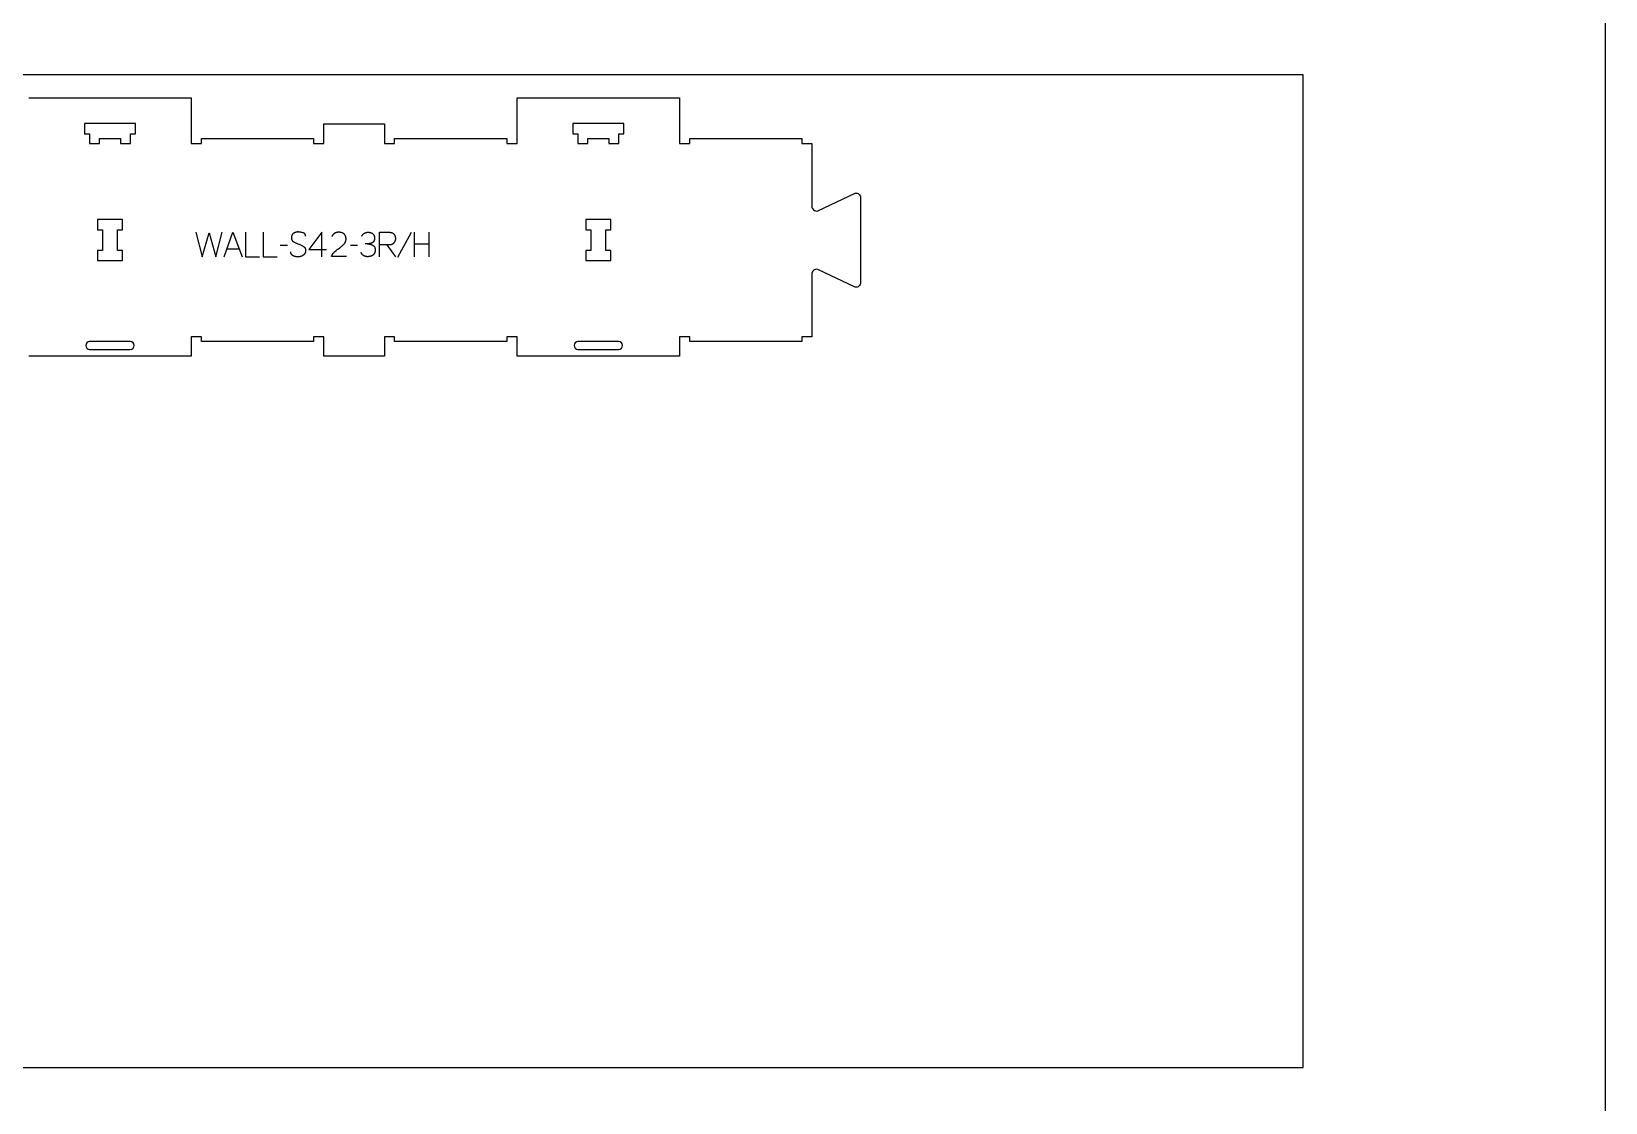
# Model space of a CAD drawing. Extents: x -13885 to -10701, y -36097 to -28504.
# Drawn here: x -12635 to -10701, y -34431 to -33114 of the extents above; entities that cross this region are included whole.
import ezdxf

# ---------------------------------------------------------------- set-up
doc = ezdxf.new("R2010")
doc.units = 0
for name, color, linetype in [('0_SHEET_SPRUCEPLY_2440X122', 1, 'CONTINUOUS'), ('1_ANYTOOL_1MMDEEP_LABELS_S', 2, 'CONTINUOUS'), ('3_ANYTOOL_CUTTHROUGH_INSID', 4, 'CONTINUOUS'), ('4_ANYTOOL_CUTTHROUGH_OUTSI', 5, 'CONTINUOUS'), ('DONOTCUT', 18, 'CONTINUOUS')]:
    doc.layers.add(name, color=color, linetype=linetype)

msp = doc.modelspace()

# ---------------------------------------------------------------- linework, layer by layer
at = {"layer": '0_SHEET_SPRUCEPLY_2440X122'}
msp.add_lwpolyline([(-13513.1, -33167.8), (-13513.1, -34387.8), (-11073.1, -34387.8), (-11073.1, -33167.8)], close=True, dxfattribs=at)
at = {"layer": '1_ANYTOOL_1MMDEEP_LABELS_S'}
for points in [[(-12433.4, -33361.1), (-12425.7, -33391.1), (-12417.2, -33362), (-12408.7, -33391.1), (-12401.2, -33361.1)], [(-12398.7, -33391.1), (-12387.8, -33361.1), (-12376.7, -33391.1)], [(-12372.4, -33361.1), (-12372.4, -33391.1), (-12355.3, -33391.1)], [(-12350.6, -33361.1), (-12350.6, -33391.1), (-12333.5, -33391.1)], [(-12298.6, -33365.7), (-12298.6, -33365.5), (-12298.6, -33365.4), (-12298.7, -33365.3), (-12298.7, -33365.2), (-12298.7, -33365.1), (-12298.7, -33365), (-12298.7, -33364.9), (-12298.7, -33364.8), (-12298.7, -33364.8), (-12298.7, -33364.7), (-12298.8, -33364.6), (-12298.8, -33364.5), (-12298.8, -33364.4), (-12298.8, -33364.3), (-12298.8, -33364.3), (-12298.9, -33364.2), (-12298.9, -33364.1), (-12298.9, -33364), (-12299, -33364), (-12299, -33363.9), (-12299, -33363.8), (-12299.1, -33363.7), (-12299.1, -33363.7), (-12299.1, -33363.6), (-12299.2, -33363.5), (-12299.2, -33363.5), (-12299.3, -33363.4), (-12299.3, -33363.3), (-12299.4, -33363.3), (-12299.4, -33363.2), (-12299.5, -33363.1), (-12299.5, -33363.1), (-12299.6, -33363), (-12299.6, -33363), (-12299.7, -33362.9), (-12299.7, -33362.8), (-12299.8, -33362.8), (-12299.9, -33362.7), (-12299.9, -33362.7), (-12300, -33362.6), (-12300.1, -33362.6), (-12300.1, -33362.5), (-12300.2, -33362.5), (-12300.3, -33362.4), (-12300.3, -33362.4), (-12300.4, -33362.3), (-12300.5, -33362.3), (-12300.6, -33362.2), (-12300.6, -33362.2), (-12300.7, -33362.1), (-12300.8, -33362.1), (-12301, -33362), (-12301.1, -33361.9), (-12301.3, -33361.9), (-12301.5, -33361.8), (-12301.7, -33361.7), (-12301.9, -33361.7), (-12302.7, -33361.4), (-12303.5, -33361.3), (-12304.3, -33361.1), (-12305.1, -33361), (-12305.5, -33360.9), (-12305.8, -33360.9), (-12306.2, -33360.8), (-12306.6, -33360.8), (-12306.9, -33360.8), (-12307.3, -33360.7), (-12307.7, -33360.7), (-12308, -33360.7), (-12308.2, -33360.7), (-12308.4, -33360.7), (-12308.6, -33360.7), (-12308.8, -33360.8), (-12309, -33360.8), (-12309.2, -33360.8), (-12309.4, -33360.8), (-12309.5, -33360.8), (-12309.7, -33360.9), (-12309.9, -33360.9), (-12310.1, -33360.9), (-12310.3, -33361), (-12310.5, -33361), (-12310.6, -33361.1), (-12310.8, -33361.1), (-12311, -33361.2), (-12311.2, -33361.2), (-12311.3, -33361.3), (-12311.5, -33361.4), (-12311.7, -33361.4), (-12311.9, -33361.5), (-12312, -33361.6), (-12312.2, -33361.7), (-12312.4, -33361.7), (-12312.5, -33361.8), (-12312.7, -33361.9), (-12312.8, -33362), (-12313, -33362.1), (-12313.2, -33362.2), (-12313.3, -33362.3), (-12313.5, -33362.4), (-12313.6, -33362.5), (-12313.8, -33362.7), (-12313.9, -33362.8), (-12314.1, -33362.9), (-12314.2, -33363), (-12314.4, -33363.2), (-12314.5, -33363.3), (-12314.6, -33363.4), (-12314.7, -33363.6), (-12314.8, -33363.7), (-12314.9, -33363.8), (-12315.1, -33364), (-12315.2, -33364.1), (-12315.2, -33364.3), (-12315.3, -33364.4), (-12315.4, -33364.6), (-12315.5, -33364.8), (-12315.6, -33364.9), (-12315.6, -33365.1), (-12315.7, -33365.3), (-12315.8, -33365.4), (-12315.8, -33365.6), (-12315.9, -33365.8), (-12315.9, -33366), (-12316, -33366.2), (-12316, -33366.3), (-12316, -33366.5), (-12316.1, -33366.7), (-12316.1, -33366.9), (-12316.1, -33367.1), (-12316.1, -33367.3), (-12316.1, -33367.5), (-12316.1, -33367.8), (-12316.1, -33368), (-12316.1, -33368.2), (-12316.1, -33368.4), (-12316.1, -33368.6), (-12316.1, -33368.8), (-12316, -33369), (-12316, -33369.2), (-12315.9, -33369.4), (-12315.9, -33369.6), (-12315.8, -33369.7), (-12315.8, -33369.9), (-12315.7, -33370.1), (-12315.7, -33370.2), (-12315.7, -33370.3), (-12315.6, -33370.3), (-12315.6, -33370.4), (-12315.5, -33370.5), (-12315.5, -33370.6), (-12315.5, -33370.7), (-12315.4, -33370.8), (-12315.4, -33370.8), (-12315.3, -33370.9), (-12315.3, -33371), (-12315.2, -33371.1), (-12315.2, -33371.1), (-12315.1, -33371.2), (-12315.1, -33371.3), (-12315, -33371.4), (-12315, -33371.4), (-12314.9, -33371.5), (-12314.8, -33371.6), (-12314.8, -33371.6), (-12314.7, -33371.7), (-12314.7, -33371.8), (-12314.6, -33371.8), (-12314.5, -33371.9), (-12314.4, -33372), (-12314.3, -33372.1), (-12314.1, -33372.3), (-12314, -33372.4), (-12313.8, -33372.5), (-12313.6, -33372.6), (-12313.5, -33372.7), (-12313.3, -33372.8), (-12312.6, -33373.2), (-12311.8, -33373.6), (-12311.1, -33373.9), (-12310.3, -33374.3), (-12309.6, -33374.6), (-12308.8, -33375), (-12308, -33375.3), (-12307.1, -33375.6), (-12306.3, -33375.9), (-12305.5, -33376.3), (-12304.7, -33376.6), (-12303.9, -33377), (-12303.2, -33377.3), (-12302.5, -33377.7), (-12301.8, -33378.1), (-12301.1, -33378.6), (-12300.9, -33378.7), (-12300.8, -33378.8), (-12300.6, -33378.9), (-12300.5, -33379), (-12300.5, -33379), (-12300.4, -33379.1), (-12300.3, -33379.1), (-12300.2, -33379.2), (-12300.2, -33379.3), (-12300.1, -33379.3), (-12300, -33379.4), (-12300, -33379.5), (-12299.9, -33379.5), (-12299.9, -33379.6), (-12299.8, -33379.7), (-12299.7, -33379.7), (-12299.7, -33379.8), (-12299.6, -33379.9), (-12299.6, -33380), (-12299.5, -33380), (-12299.5, -33380.1), (-12299.4, -33380.2), (-12299.4, -33380.3), (-12299.3, -33380.4), (-12299.3, -33380.4), (-12299.3, -33380.5), (-12299.2, -33380.6), (-12299.2, -33380.7), (-12299.1, -33380.8), (-12299.1, -33380.9), (-12299.1, -33380.9), (-12299, -33381), (-12299, -33381.1), (-12299, -33381.2), (-12298.9, -33381.3), (-12298.9, -33381.4), (-12298.9, -33381.5), (-12298.8, -33381.7), (-12298.8, -33381.9), (-12298.7, -33382.1), (-12298.7, -33382.3), (-12298.7, -33382.5), (-12298.7, -33382.7), (-12298.7, -33382.9), (-12298.7, -33383.1), (-12298.7, -33383.3), (-12298.7, -33383.5), (-12298.7, -33383.8), (-12298.7, -33384), (-12298.7, -33384.2), (-12298.7, -33384.5), (-12298.8, -33384.7), (-12298.8, -33384.9), (-12298.8, -33385.1), (-12298.9, -33385.3), (-12298.9, -33385.5), (-12299, -33385.7), (-12299.1, -33385.9), (-12299.1, -33386.1), (-12299.2, -33386.3), (-12299.3, -33386.5), (-12299.3, -33386.7), (-12299.4, -33386.9), (-12299.5, -33387.1), (-12299.6, -33387.2), (-12299.7, -33387.4), (-12299.8, -33387.6), (-12299.9, -33387.7), (-12300.1, -33387.9), (-12300.2, -33388.1), (-12300.3, -33388.2), (-12300.4, -33388.4), (-12300.6, -33388.5), (-12300.7, -33388.7), (-12300.9, -33388.8), (-12301, -33388.9), (-12301.2, -33389.1), (-12301.3, -33389.2), (-12301.5, -33389.3), (-12301.7, -33389.4), (-12301.9, -33389.5), (-12302.2, -33389.8), (-12302.6, -33390), (-12302.9, -33390.2), (-12303.3, -33390.3), (-12303.7, -33390.5), (-12304.1, -33390.7), (-12304.3, -33390.7), (-12304.5, -33390.8), (-12304.6, -33390.9), (-12304.8, -33390.9), (-12305, -33391), (-12305.2, -33391), (-12305.4, -33391.1), (-12305.6, -33391.1), (-12305.8, -33391.2), (-12306, -33391.2), (-12306.2, -33391.2), (-12306.4, -33391.3), (-12306.6, -33391.3), (-12306.8, -33391.3), (-12307.2, -33391.4), (-12307.6, -33391.4), (-12308, -33391.4), (-12308.5, -33391.4), (-12308.9, -33391.4), (-12309.3, -33391.4), (-12309.7, -33391.3), (-12310.1, -33391.3), (-12310.5, -33391.2), (-12310.8, -33391.1), (-12311.2, -33391), (-12311.6, -33390.9), (-12312, -33390.8), (-12312.3, -33390.7), (-12312.7, -33390.6), (-12313.1, -33390.4), (-12313.4, -33390.2), (-12313.8, -33390.1), (-12314.1, -33389.9), (-12314.3, -33389.8), (-12314.4, -33389.7), (-12314.6, -33389.6), (-12314.8, -33389.4), (-12314.9, -33389.3), (-12315, -33389.2), (-12315.2, -33389.1), (-12315.3, -33389), (-12315.4, -33388.9), (-12315.6, -33388.7), (-12315.7, -33388.6), (-12315.8, -33388.5), (-12315.8, -33388.4), (-12315.9, -33388.3), (-12315.9, -33388.3), (-12316, -33388.2), (-12316, -33388.1), (-12316.1, -33388), (-12316.1, -33388), (-12316.2, -33387.9), (-12316.2, -33387.8), (-12316.2, -33387.8), (-12316.3, -33387.7), (-12316.3, -33387.6), (-12316.4, -33387.5), (-12316.4, -33387.5), (-12316.4, -33387.4), (-12316.5, -33387.3), (-12316.5, -33387.2), (-12316.5, -33387.1), (-12316.6, -33387.1), (-12316.6, -33387), (-12316.6, -33386.8), (-12316.7, -33386.6), (-12316.7, -33386.5), (-12316.8, -33386.3), (-12316.8, -33386.1), (-12316.8, -33385.9), (-12316.8, -33385.8), (-12316.8, -33385.6), (-12316.8, -33385.4), (-12316.9, -33385.2)], [(-12278.6, -33391.1), (-12278.6, -33361), (-12294.6, -33382.4)], [(-12248.4, -33391), (-12266.7, -33391), (-12266.6, -33390.5), (-12266.5, -33390.3), (-12266.4, -33390.1), (-12266.3, -33389.9), (-12266.2, -33389.6), (-12266.1, -33389.4), (-12266, -33389.2), (-12265.9, -33389), (-12265.8, -33388.8), (-12265.7, -33388.6), (-12265.6, -33388.4), (-12265.5, -33388.2), (-12265.4, -33388), (-12265.3, -33387.8), (-12265.1, -33387.6), (-12265, -33387.4), (-12264.9, -33387.2), (-12264.7, -33387), (-12264.6, -33386.9), (-12264.5, -33386.7), (-12264.3, -33386.5), (-12264.2, -33386.3), (-12264, -33386.1), (-12263.9, -33386), (-12263.7, -33385.8), (-12263.5, -33385.6), (-12263.4, -33385.5), (-12263.2, -33385.3), (-12263, -33385.1), (-12262.7, -33384.8), (-12261.2, -33383.6), (-12259.7, -33382.4), (-12258.2, -33381.3), (-12256.7, -33380.1), (-12255.9, -33379.6), (-12255.2, -33379), (-12254.5, -33378.4), (-12253.8, -33377.8), (-12253.1, -33377.3), (-12252.5, -33376.6), (-12251.8, -33376), (-12251.2, -33375.4), (-12251.1, -33375.3), (-12251, -33375.1), (-12250.8, -33374.9), (-12250.7, -33374.8), (-12250.6, -33374.6), (-12250.4, -33374.5), (-12250.3, -33374.3), (-12250.2, -33374.1), (-12250.1, -33373.9), (-12250, -33373.8), (-12249.9, -33373.6), (-12249.8, -33373.4), (-12249.7, -33373.2), (-12249.6, -33373), (-12249.5, -33372.8), (-12249.5, -33372.6), (-12249.4, -33372.5), (-12249.3, -33372.3), (-12249.3, -33372.1), (-12249.2, -33371.9), (-12249.2, -33371.7), (-12249.1, -33371.5), (-12249.1, -33371.3), (-12249, -33371), (-12249, -33370.8), (-12249, -33370.6), (-12248.9, -33370.4), (-12248.9, -33370.2), (-12248.9, -33370), (-12248.9, -33369.7), (-12248.9, -33369.5), (-12248.9, -33369.3), (-12248.9, -33369), (-12248.9, -33368.8), (-12248.9, -33368.6), (-12248.9, -33368.3), (-12248.9, -33368.1), (-12249, -33367.9), (-12249, -33367.6), (-12249, -33367.4), (-12249.1, -33367.2), (-12249.1, -33367), (-12249.2, -33366.8), (-12249.2, -33366.5), (-12249.3, -33366.3), (-12249.4, -33366.1), (-12249.4, -33365.9), (-12249.5, -33365.7), (-12249.6, -33365.6), (-12249.7, -33365.4), (-12249.8, -33365.2), (-12249.9, -33365), (-12250, -33364.8), (-12250.1, -33364.7), (-12250.2, -33364.5), (-12250.3, -33364.3), (-12250.4, -33364.2), (-12250.6, -33364), (-12250.7, -33363.9), (-12250.8, -33363.7), (-12251, -33363.6), (-12251.1, -33363.4), (-12251.3, -33363.3), (-12251.4, -33363.2), (-12251.6, -33363), (-12251.7, -33362.9), (-12251.9, -33362.8), (-12252.1, -33362.7), (-12252.2, -33362.6), (-12252.4, -33362.5), (-12252.6, -33362.3), (-12252.8, -33362.2), (-12252.9, -33362.2), (-12253.1, -33362.1), (-12253.3, -33362), (-12253.5, -33361.9), (-12253.7, -33361.8), (-12253.9, -33361.7), (-12254.1, -33361.7), (-12254.3, -33361.6), (-12254.5, -33361.5), (-12254.7, -33361.5), (-12254.9, -33361.4), (-12255.1, -33361.4), (-12255.3, -33361.3), (-12255.5, -33361.3), (-12255.7, -33361.2), (-12255.9, -33361.2), (-12256.2, -33361.2), (-12256.4, -33361.1), (-12256.6, -33361.1), (-12256.9, -33361.1), (-12257.1, -33361.1), (-12257.3, -33361.1), (-12257.8, -33361.1), (-12258.2, -33361.1), (-12258.5, -33361.1), (-12258.9, -33361.1), (-12259.2, -33361.1), (-12259.6, -33361.2), (-12259.9, -33361.2), (-12260.2, -33361.3), (-12260.5, -33361.4), (-12260.9, -33361.5), (-12261, -33361.5), (-12261.2, -33361.6), (-12261.3, -33361.6), (-12261.5, -33361.7), (-12261.6, -33361.7), (-12261.8, -33361.8), (-12261.9, -33361.8), (-12262, -33361.9), (-12262.2, -33362), (-12262.3, -33362), (-12262.5, -33362.1), (-12262.6, -33362.2), (-12262.7, -33362.3), (-12262.9, -33362.3), (-12263, -33362.4), (-12263.1, -33362.5), (-12263.3, -33362.6), (-12263.4, -33362.7), (-12263.5, -33362.8), (-12263.6, -33362.9), (-12263.8, -33363), (-12263.9, -33363.1), (-12264, -33363.2), (-12264.1, -33363.3), (-12264.2, -33363.4), (-12264.3, -33363.5), (-12264.5, -33363.6), (-12264.6, -33363.7), (-12264.7, -33363.8), (-12264.8, -33363.9), (-12264.9, -33364.1), (-12265, -33364.2), (-12265.2, -33364.4), (-12265.4, -33364.7), (-12265.6, -33365), (-12265.8, -33365.3), (-12265.9, -33365.5), (-12266.1, -33365.9), (-12266.3, -33366.2)], [(-12229.7, -33366), (-12229.6, -33365.7), (-12229.4, -33365.4), (-12229.2, -33365.1), (-12229.1, -33364.8), (-12228.9, -33364.6), (-12228.7, -33364.3), (-12228.5, -33364.1), (-12228.4, -33364), (-12228.3, -33363.8), (-12228.2, -33363.7), (-12228.1, -33363.6), (-12228, -33363.5), (-12227.9, -33363.4), (-12227.7, -33363.3), (-12227.6, -33363.2), (-12227.5, -33363.1), (-12227.4, -33363), (-12227.3, -33362.9), (-12227.2, -33362.8), (-12227.1, -33362.7), (-12226.9, -33362.6), (-12226.8, -33362.5), (-12226.7, -33362.5), (-12226.6, -33362.4), (-12226.4, -33362.3), (-12226.3, -33362.2), (-12226.2, -33362.1), (-12226, -33362.1), (-12225.9, -33362), (-12225.8, -33361.9), (-12225.6, -33361.9), (-12225.5, -33361.8), (-12225.4, -33361.8), (-12225.2, -33361.7), (-12225.1, -33361.6), (-12224.9, -33361.6), (-12224.8, -33361.5), (-12224.6, -33361.5), (-12224.5, -33361.5), (-12224.2, -33361.4), (-12223.9, -33361.3), (-12223.6, -33361.2), (-12223.2, -33361.2), (-12222.9, -33361.1), (-12222.6, -33361.1), (-12222.2, -33361.1), (-12221.9, -33361.1), (-12221.5, -33361.1), (-12221.3, -33361.1), (-12221.1, -33361.1), (-12220.9, -33361.1), (-12220.7, -33361.1), (-12220.5, -33361.1), (-12220.3, -33361.1), (-12220.1, -33361.2), (-12219.9, -33361.2), (-12219.7, -33361.2), (-12219.5, -33361.3), (-12219.4, -33361.3), (-12219.2, -33361.3), (-12219, -33361.4), (-12218.8, -33361.4), (-12218.6, -33361.5), (-12218.5, -33361.5), (-12218.3, -33361.6), (-12218.1, -33361.7), (-12218, -33361.7), (-12217.8, -33361.8), (-12217.6, -33361.9), (-12217.5, -33362), (-12217.3, -33362), (-12217.2, -33362.1), (-12217, -33362.2), (-12216.9, -33362.3), (-12216.7, -33362.4), (-12216.6, -33362.5), (-12216.4, -33362.6), (-12216.3, -33362.7), (-12216.2, -33362.8), (-12216, -33363), (-12215.9, -33363.1), (-12215.8, -33363.2), (-12215.7, -33363.3), (-12215.5, -33363.4), (-12215.4, -33363.6), (-12215.3, -33363.7), (-12215.2, -33363.9), (-12215.1, -33364), (-12215, -33364.1), (-12214.9, -33364.3), (-12214.8, -33364.4), (-12214.7, -33364.6), (-12214.7, -33364.7), (-12214.6, -33364.9), (-12214.5, -33365.1), (-12214.5, -33365.2), (-12214.4, -33365.4), (-12214.3, -33365.6), (-12214.3, -33365.7), (-12214.2, -33365.9), (-12214.2, -33366.1), (-12214.1, -33366.3), (-12214.1, -33366.5), (-12214.1, -33366.7), (-12214, -33366.9), (-12214, -33367.1), (-12214, -33367.3), (-12214, -33367.5), (-12214, -33367.7), (-12214, -33367.9), (-12214, -33368.1), (-12214, -33368.7), (-12214, -33369), (-12214, -33369.3), (-12214, -33369.6), (-12214.1, -33369.9), (-12214.1, -33370.1), (-12214.1, -33370.2), (-12214.1, -33370.4), (-12214.2, -33370.5), (-12214.2, -33370.6), (-12214.2, -33370.8), (-12214.3, -33370.9), (-12214.3, -33371), (-12214.4, -33371.1), (-12214.4, -33371.3), (-12214.5, -33371.4), (-12214.5, -33371.5), (-12214.6, -33371.6), (-12214.6, -33371.7), (-12214.7, -33371.9), (-12214.7, -33372), (-12214.8, -33372.1), (-12214.8, -33372.2), (-12214.9, -33372.3), (-12215, -33372.4), (-12215, -33372.5), (-12215.1, -33372.6), (-12215.3, -33372.7), (-12215.4, -33372.9), (-12215.6, -33373.1), (-12215.7, -33373.2), (-12215.8, -33373.3), (-12215.9, -33373.4), (-12216, -33373.5), (-12216.1, -33373.5), (-12216.1, -33373.6), (-12216.2, -33373.7), (-12216.3, -33373.7), (-12216.4, -33373.8), (-12216.5, -33373.9), (-12216.6, -33373.9), (-12216.7, -33374), (-12216.8, -33374), (-12216.9, -33374.1), (-12217, -33374.2), (-12217.1, -33374.2), (-12217.2, -33374.3), (-12217.3, -33374.3), (-12217.4, -33374.4), (-12217.5, -33374.4), (-12217.6, -33374.4), (-12217.7, -33374.5), (-12217.8, -33374.5), (-12218, -33374.6), (-12218.2, -33374.7), (-12218.4, -33374.8), (-12218.6, -33374.8), (-12218.9, -33374.9), (-12219.1, -33374.9), (-12219.3, -33375), (-12219.5, -33375), (-12219.8, -33375.1), (-12220, -33375.1), (-12220.2, -33375.1), (-12220.5, -33375.2), (-12220.7, -33375.2), (-12221, -33375.2), (-12221.2, -33375.2), (-12221.4, -33375.2), (-12221.7, -33375.3), (-12225.4, -33375.3)], [(-12207.6, -33391.1), (-12207.6, -33361.1), (-12196.3, -33361.1), (-12195.8, -33361.1), (-12195.3, -33361.1), (-12195.1, -33361.1), (-12194.8, -33361.1), (-12194.6, -33361.2), (-12194.4, -33361.2), (-12194.2, -33361.2), (-12194, -33361.3), (-12193.7, -33361.3), (-12193.5, -33361.3), (-12193.3, -33361.4), (-12193.1, -33361.4), (-12193, -33361.5), (-12192.8, -33361.6), (-12192.6, -33361.6), (-12192.4, -33361.7), (-12192.2, -33361.8), (-12192, -33361.8), (-12191.9, -33361.9), (-12191.7, -33362), (-12191.6, -33362.1), (-12191.4, -33362.2), (-12191.2, -33362.3), (-12191.1, -33362.4), (-12190.9, -33362.5), (-12190.8, -33362.6), (-12190.7, -33362.7), (-12190.5, -33362.8), (-12190.4, -33362.9), (-12190.3, -33363), (-12190.2, -33363.2), (-12190, -33363.3), (-12189.9, -33363.4), (-12189.8, -33363.5), (-12189.7, -33363.7), (-12189.6, -33363.8), (-12189.5, -33364), (-12189.4, -33364.1), (-12189.3, -33364.3), (-12189.2, -33364.4), (-12189.1, -33364.6), (-12189.1, -33364.8), (-12189, -33364.9), (-12188.9, -33365.1), (-12188.8, -33365.3), (-12188.8, -33365.5), (-12188.7, -33365.7), (-12188.7, -33365.9), (-12188.6, -33366), (-12188.6, -33366.2), (-12188.5, -33366.4), (-12188.5, -33366.6), (-12188.4, -33366.9), (-12188.4, -33367.1), (-12188.4, -33367.3), (-12188.4, -33367.5), (-12188.3, -33367.7), (-12188.3, -33368), (-12188.3, -33368.4), (-12188.3, -33368.9), (-12188.3, -33369.1), (-12188.3, -33369.3), (-12188.3, -33369.4), (-12188.3, -33369.6), (-12188.3, -33369.8), (-12188.3, -33370), (-12188.4, -33370.1), (-12188.4, -33370.3), (-12188.4, -33370.5), (-12188.5, -33370.6), (-12188.5, -33370.8), (-12188.5, -33371), (-12188.6, -33371.1), (-12188.6, -33371.3), (-12188.7, -33371.5), (-12188.7, -33371.6), (-12188.8, -33371.8), (-12188.8, -33371.9), (-12188.9, -33372.1), (-12189, -33372.3), (-12189, -33372.4), (-12189.1, -33372.6), (-12189.2, -33372.7), (-12189.3, -33372.9), (-12189.4, -33373), (-12189.5, -33373.2), (-12189.5, -33373.3), (-12189.6, -33373.5), (-12189.7, -33373.6), (-12189.8, -33373.8), (-12190, -33373.9), (-12190.1, -33374.1), (-12190.2, -33374.2), (-12190.3, -33374.4), (-12190.4, -33374.5), (-12190.5, -33374.6), (-12190.6, -33374.8), (-12190.8, -33374.9), (-12190.9, -33375), (-12191, -33375.1), (-12191.2, -33375.2), (-12191.3, -33375.3), (-12191.4, -33375.4), (-12191.6, -33375.5), (-12191.7, -33375.6), (-12191.8, -33375.7), (-12192, -33375.8), (-12192.1, -33375.9), (-12192.3, -33376), (-12192.4, -33376), (-12192.6, -33376.1), (-12192.8, -33376.2), (-12192.9, -33376.2), (-12193.1, -33376.3), (-12193.2, -33376.3), (-12193.4, -33376.4), (-12193.6, -33376.4), (-12193.8, -33376.4), (-12193.9, -33376.5), (-12194.1, -33376.5), (-12194.3, -33376.5), (-12194.5, -33376.5), (-12194.7, -33376.5), (-12196.6, -33376.6), (-12198.6, -33376.6), (-12207.6, -33376.6)], [(-12165.2, -33361.1), (-12165.2, -33391.1)], [(-12146.9, -33391.1), (-12146.9, -33361.1)], [(-12320.9, -33377.2), (-12329.7, -33377.3)], [(-12234.7, -33377.2), (-12243.5, -33377.3)], [(-12222.6, -33375.3), (-12222.2, -33375.3), (-12221.7, -33375.4), (-12221.3, -33375.4), (-12220.9, -33375.5), (-12220.5, -33375.5), (-12220.1, -33375.6), (-12219.6, -33375.7), (-12219.2, -33375.8), (-12218.8, -33375.9), (-12218.4, -33376.1), (-12218, -33376.2), (-12217.7, -33376.3), (-12217.3, -33376.5), (-12216.9, -33376.7), (-12216.5, -33376.8), (-12216.1, -33377), (-12216, -33377.1), (-12215.8, -33377.2), (-12215.7, -33377.3), (-12215.6, -33377.3), (-12215.5, -33377.4), (-12215.4, -33377.5), (-12215.4, -33377.5), (-12215.3, -33377.6), (-12215.2, -33377.6), (-12215.1, -33377.7), (-12215.1, -33377.8), (-12215, -33377.8), (-12214.9, -33377.9), (-12214.8, -33378), (-12214.8, -33378), (-12214.7, -33378.1), (-12214.6, -33378.2), (-12214.6, -33378.2), (-12214.5, -33378.3), (-12214.5, -33378.4), (-12214.4, -33378.5), (-12214.3, -33378.5), (-12214.3, -33378.6), (-12214.2, -33378.7), (-12214.2, -33378.8), (-12214.1, -33378.9), (-12214.1, -33379), (-12214, -33379), (-12214, -33379.1), (-12213.9, -33379.2), (-12213.9, -33379.3), (-12213.8, -33379.4), (-12213.8, -33379.5), (-12213.7, -33379.6), (-12213.7, -33379.7), (-12213.7, -33379.8), (-12213.6, -33379.9), (-12213.5, -33380.1), (-12213.5, -33380.3), (-12213.4, -33380.6), (-12213.4, -33380.8), (-12213.3, -33381), (-12213.3, -33381.2), (-12213.3, -33381.4), (-12213.2, -33381.7), (-12213.2, -33381.9), (-12213.2, -33382.1), (-12213.2, -33382.4), (-12213.2, -33382.6), (-12213.2, -33382.9), (-12213.2, -33383.2), (-12213.2, -33383.4), (-12213.2, -33383.7), (-12213.2, -33384), (-12213.3, -33384.2), (-12213.3, -33384.5), (-12213.3, -33384.7), (-12213.4, -33385), (-12213.4, -33385.2), (-12213.5, -33385.4), (-12213.5, -33385.6), (-12213.6, -33385.9), (-12213.7, -33386.1), (-12213.7, -33386.3), (-12213.8, -33386.5), (-12213.9, -33386.7), (-12214, -33386.9), (-12214.1, -33387.1), (-12214.2, -33387.3), (-12214.3, -33387.4), (-12214.4, -33387.6), (-12214.5, -33387.8), (-12214.6, -33388), (-12214.7, -33388.1), (-12214.8, -33388.3), (-12215, -33388.4), (-12215, -33388.5), (-12215.1, -33388.6), (-12215.2, -33388.6), (-12215.2, -33388.7), (-12215.3, -33388.8), (-12215.4, -33388.8), (-12215.4, -33388.9), (-12215.5, -33389), (-12215.7, -33389.1), (-12215.8, -33389.2), (-12216, -33389.3), (-12216.1, -33389.4), (-12216.3, -33389.6), (-12216.5, -33389.7), (-12216.7, -33389.8), (-12216.8, -33389.9), (-12217, -33390), (-12217.2, -33390), (-12217.4, -33390.1), (-12217.6, -33390.2), (-12217.8, -33390.3), (-12218, -33390.4), (-12218.2, -33390.4), (-12218.4, -33390.5), (-12218.6, -33390.6), (-12218.8, -33390.6), (-12219, -33390.7), (-12219.3, -33390.7), (-12219.5, -33390.8), (-12219.7, -33390.8), (-12219.9, -33390.9), (-12220.2, -33390.9), (-12220.4, -33390.9), (-12220.9, -33391), (-12221.4, -33391), (-12221.9, -33391.1), (-12222.4, -33391.1), (-12222.8, -33391.1), (-12223.2, -33391), (-12223.6, -33391), (-12223.9, -33391), (-12224.3, -33390.9), (-12224.4, -33390.9), (-12224.6, -33390.9), (-12224.8, -33390.8), (-12224.9, -33390.8), (-12225.1, -33390.8), (-12225.3, -33390.7), (-12225.4, -33390.7), (-12225.6, -33390.6), (-12225.8, -33390.6), (-12225.9, -33390.5), (-12226.1, -33390.5), (-12226.2, -33390.4), (-12226.4, -33390.3), (-12226.5, -33390.3), (-12226.7, -33390.2), (-12226.8, -33390.1), (-12226.9, -33390.1), (-12227.1, -33390), (-12227.2, -33389.9), (-12227.4, -33389.8), (-12227.5, -33389.7), (-12227.6, -33389.6), (-12227.8, -33389.6), (-12227.9, -33389.5), (-12228, -33389.4), (-12228.1, -33389.3), (-12228.3, -33389.2), (-12228.4, -33389.1), (-12228.5, -33388.9), (-12228.6, -33388.8), (-12228.7, -33388.7), (-12228.8, -33388.6), (-12229, -33388.5), (-12229.1, -33388.4), (-12229.2, -33388.2), (-12229.3, -33388.1), (-12229.4, -33388), (-12229.5, -33387.9), (-12229.6, -33387.7), (-12229.7, -33387.6), (-12229.8, -33387.4), (-12229.9, -33387.3), (-12230, -33387.2), (-12230, -33387), (-12230.2, -33386.7), (-12230.4, -33386.4), (-12230.5, -33386.1), (-12230.7, -33385.7), (-12230.8, -33385.4)], [(-12198.6, -33376.6), (-12188.2, -33391.1)], [(-12168.7, -33361.5), (-12185.8, -33392.3)], [(-12146.9, -33375.8), (-12165.2, -33375.8)], [(-12395.2, -33381.5), (-12380.3, -33381.5)], [(-12294.6, -33382.4), (-12272.8, -33382.4)]]:
    msp.add_lwpolyline(points, dxfattribs=at)
at = {"layer": '3_ANYTOOL_CUTTHROUGH_INSID', "color": 4}
for points in [[(-12526.2, -33246), (-12526.2, -33252), (-12513.7, -33252), (-12513.7, -33240), (-12507.7, -33240), (-12507.7, -33227.5), (-12570.2, -33227.5), (-12570.2, -33240), (-12564.2, -33240), (-12564.2, -33252), (-12551.7, -33252), (-12551.7, -33246)], [(-11926.2, -33246), (-11926.2, -33252), (-11913.7, -33252), (-11913.7, -33240), (-11907.7, -33240), (-11907.7, -33227.5), (-11970.2, -33227.5), (-11970.2, -33240), (-11964.2, -33240), (-11964.2, -33252), (-11951.7, -33252), (-11951.7, -33246)], [(-12548.2, -33358), (-12548.2, -33383.5), (-12554.2, -33383.5), (-12554.2, -33396), (-12523.7, -33396), (-12523.7, -33383.5), (-12529.7, -33383.5), (-12529.7, -33358), (-12523.7, -33358), (-12523.7, -33345.5), (-12554.2, -33345.5), (-12554.2, -33358)], [(-11948.2, -33358), (-11948.2, -33383.5), (-11954.2, -33383.5), (-11954.2, -33396), (-11923.7, -33396), (-11923.7, -33383.5), (-11929.7, -33383.5), (-11929.7, -33358), (-11923.7, -33358), (-11923.7, -33345.5), (-11954.2, -33345.5), (-11954.2, -33358)]]:
    msp.add_lwpolyline(points, close=True, dxfattribs=at)
for points in [[(-12564, -33505), (-12514, -33505, 1), (-12514, -33495.5), (-12564, -33495.5, 1)], [(-11964, -33505), (-11914, -33505, 1), (-11914, -33495.5), (-11964, -33495.5, 1)]]:
    msp.add_lwpolyline(points, format="xyb", close=True, dxfattribs=at)
at = {"layer": '4_ANYTOOL_CUTTHROUGH_OUTSI', "color": 5}
msp.add_lwpolyline([(-12638.7, -33196), (-12439.2, -33196), (-12439.2, -33251.8), (-12439.2, -33252), (-12426.7, -33252), (-12426.7, -33246), (-12389, -33246), (-12288.7, -33246), (-12288.7, -33252), (-12276.2, -33252), (-12276.2, -33228), (-12201.7, -33228), (-12201.7, -33252), (-12189.2, -33252), (-12189.2, -33246), (-12051.2, -33246), (-12051.2, -33252), (-12038.7, -33252), (-12038.7, -33196), (-11839.2, -33196), (-11839.2, -33252), (-11826.7, -33252), (-11826.7, -33246), (-11688.7, -33246), (-11688.7, -33252), (-11676.7, -33252), (-11676.7, -33328.7), (-11676.7, -33328.7, 0.463455), (-11669.4, -33334.9), (-11669.4, -33334.9), (-11669.4, -33334.9), (-11623.4, -33313), (-11623.4, -33313, -0.461625), (-11616.7, -33318.7), (-11616.7, -33422.9, -0.461625), (-11623.4, -33428.6), (-11669.4, -33406.7), (-11669.4, -33406.7), (-11669.4, -33406.7, 0.463455), (-11676.7, -33412.9), (-11676.7, -33489.5), (-11688.7, -33489.5), (-11688.7, -33495.5), (-11826.7, -33495.5), (-11826.7, -33489.5), (-11839.2, -33489.5), (-11839.2, -33513.5), (-12038.7, -33513.5), (-12038.7, -33489.5), (-12051.2, -33489.5), (-12051.2, -33495.5), (-12189.2, -33495.5), (-12189.2, -33489.5), (-12201.7, -33489.5), (-12201.7, -33513.5), (-12276.2, -33513.5), (-12276.2, -33489.8), (-12276.2, -33489.5), (-12288.7, -33489.5), (-12288.7, -33495.5), (-12389, -33495.5), (-12389, -33495.5), (-12426.7, -33495.5), (-12426.7, -33489.5), (-12439.2, -33489.5), (-12439.2, -33489.8), (-12439.2, -33513.5), (-12638.7, -33513.5)], format="xyb", dxfattribs=at)
at = {"layer": 'DONOTCUT'}
msp.add_lwpolyline([(-13884.8, -36097.2), (-10701.4, -36097.2), (-10701.4, -28503.8), (-13884.8, -28503.8)], close=True, dxfattribs=at)

doc.saveas('drawing.dxf')
